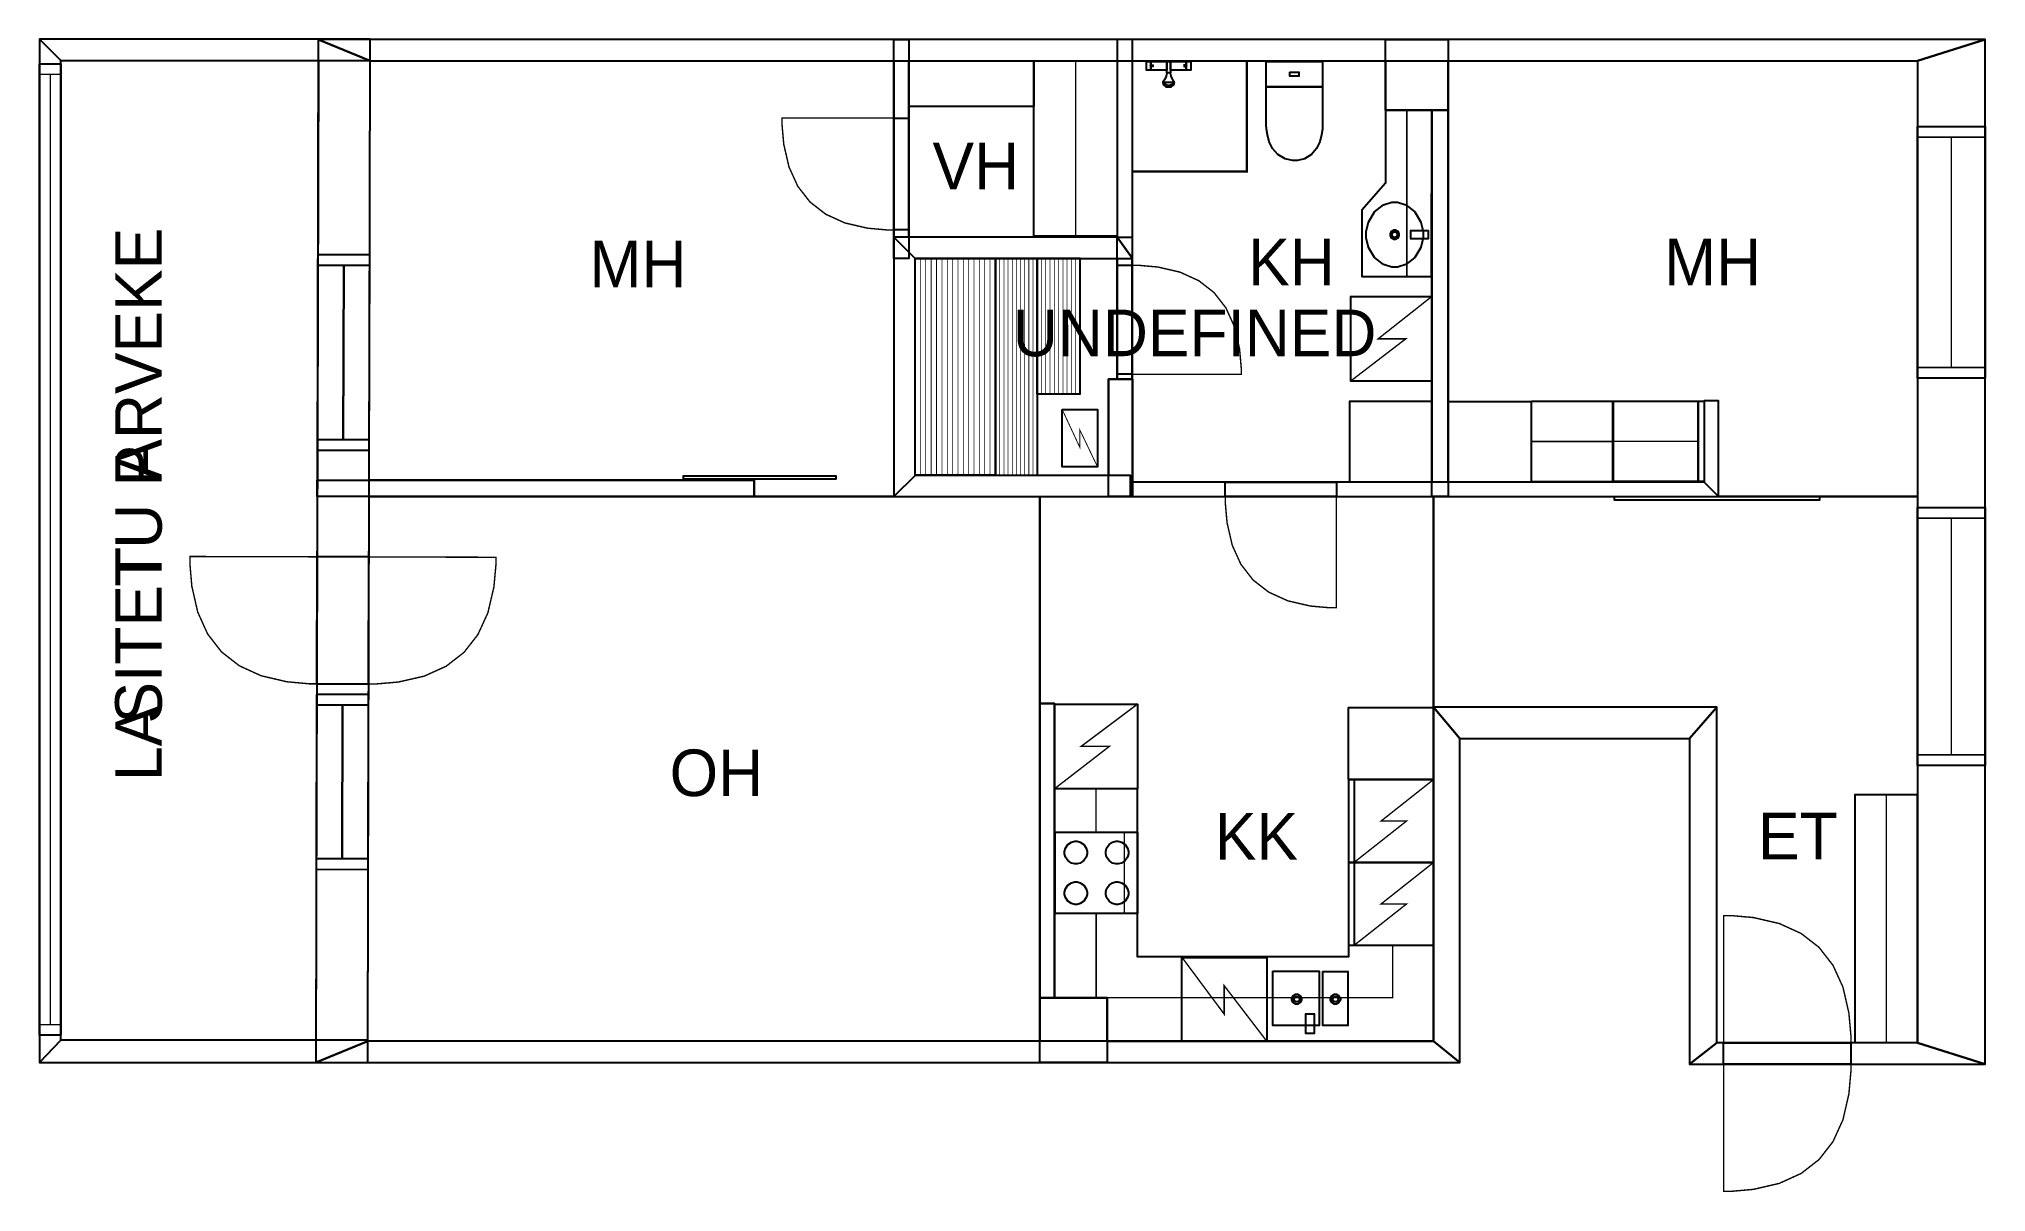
# Model space of a CAD drawing. Extents: x 0.8 to 15.1, y 0 to 8.5.
import ezdxf

# ---------------------------------------------------------------- set-up
doc = ezdxf.new("R2010")
doc.units = 0
doc.layers.get('0').update_dxf_attribs({"linetype": 'CONTINUOUS'})

msp = doc.modelspace()

# ---------------------------------------------------------------- linework, layer by layer
at = {"color": 0}
for points, const_width in [([(3.22917, 8.50499), (0.79145, 8.50499), (0.9477, 8.34874), (3.22917, 8.34874), (3.22917, 8.50499)], 0.00208), ([(0.79145, 8.50499), (0.79145, 0.95595), (0.9477, 1.12033), (0.9477, 8.34874), (0.79145, 8.50499)], 0.00208), ([(2.84646, 8.50261), (2.82781, 0.9573), (3.21175, 1.11355), (3.2296, 8.34636), (2.84646, 8.50261)], 0.00208), ([(15.1426, 8.50261), (2.84646, 8.50261), (3.2296, 8.34636), (14.6431, 8.34636), (15.1426, 8.50261)], 0.00208), ([(7.09304, 8.50261), (7.20281, 8.50261), (7.20281, 6.88894), (7.09304, 6.88894), (7.09304, 8.50261)], 0.00208), ([(8.85249, 6.88894), (8.85249, 8.50261), (8.7399, 8.50261), (8.7399, 7.04519), (8.85249, 6.88894)], 0.00208), ([(10.7183, 8.50261), (11.1816, 8.50261), (11.1816, 7.98269), (10.7183, 7.98269), (10.7183, 8.50261)], 0.00208), ([(15.1426, 0.94488), (15.1426, 8.50261), (14.6431, 8.34636), (14.6431, 1.10113), (15.1426, 0.94488)], 0.00208), ([(2.82781, 1.12033), (0.9477, 1.12033), (0.9477, 8.34874), (2.84864, 8.34874), (2.82781, 1.12033)], 0.00208), ([(7.20285, 8.34597), (8.12587, 8.34597), (8.12587, 8.00944), (7.20285, 8.00944), (7.20285, 8.34597)], 0.01042), ([(8.12631, 8.34631), (8.12631, 7.05143), (8.73953, 7.05143), (8.73953, 8.34631), (8.12631, 8.34631)], 0.01042), ([(8.95529, 8.3411), (8.98861, 8.3411), (8.98861, 8.27756), (8.95529, 8.27756), (8.95529, 8.3411)], 0.01042), ([(8.98861, 8.3411), (9.10525, 8.3411), (9.10525, 8.27756), (8.98861, 8.27756), (8.98861, 8.3411)], 0.01042), ([(9.10525, 8.3411), (9.1334, 8.3411), (9.1334, 8.25776), (9.12636, 8.25776), (9.11051, 8.25776), (9.10525, 8.25776), (9.10525, 8.2786), (9.10525, 8.32547), (9.10525, 8.3411)], 0.01042), ([(9.1334, 8.3411), (9.25006, 8.3411), (9.25006, 8.27756), (9.1334, 8.27756), (9.1334, 8.3411)], 0.01042), ([(9.24903, 8.3411), (9.28444, 8.3411), (9.28444, 8.27756), (9.24903, 8.27756), (9.24903, 8.3411)], 0.01042), ([(9.83886, 8.3411), (10.2554, 8.3411), (10.2554, 8.15381), (9.83886, 8.15381), (9.83886, 8.3411)], 0.01042), ([(0.79145, 8.32497), (0.9477, 8.32497), (0.9477, 1.15804), (0.79145, 1.15804), (0.79145, 8.32497)], 0.01042), ([(0.79145, 8.32497), (0.9477, 8.32497), (0.9477, 1.15804), (0.79145, 1.15804), (0.79145, 8.32497)], 0.01042), ([(8.98861, 8.30881), (8.99181, 8.31006), (9.00146, 8.31392), (9.00424, 8.31506), (9.00424, 8.31506), (9.00424, 8.31364), (9.00424, 8.30935), (9.00424, 8.30507), (9.00424, 8.3036), (9.00424, 8.3036), (9.00185, 8.30425), (8.99186, 8.30767), (8.98861, 8.30881)], 0.01042), ([(9.24903, 8.30881), (9.24576, 8.31006), (9.23611, 8.31392), (9.2334, 8.31506), (9.2334, 8.31506), (9.2334, 8.31364), (9.2334, 8.30935), (9.2334, 8.30507), (9.2334, 8.3036), (9.2334, 8.3036), (9.23574, 8.30425), (9.24571, 8.30767), (9.24903, 8.30881)], 0.01042), ([(10.0141, 8.26324), (10.0803, 8.26324), (10.0803, 8.23167), (10.0141, 8.23167), (10.0141, 8.26324)], 0.01042), ([(10.2554, 7.88553), (10.2554, 7.88553), (10.2555, 7.87381), (10.2538, 7.84283), (10.2477, 7.79899), (10.2343, 7.74875), (10.2108, 7.69851), (10.1743, 7.65468), (10.1221, 7.62369), (10.0691, 7.61193), (10.0514, 7.61193), (10.0331, 7.61193), (9.97825, 7.62369), (9.92421, 7.65468), (9.88639, 7.69851), (9.86193, 7.74875), (9.84793, 7.79899), (9.84153, 7.84283), (9.83979, 7.87381), (9.8399, 7.88553), (9.8399, 7.88553), (9.83886, 8.15381), (10.2554, 8.15381), (10.2554, 7.88553)], 0.01042), ([(7.09304, 7.09825), (7.04465, 7.09825), (6.89958, 7.11117), (6.73193, 7.14985), (6.59006, 7.21436), (6.47401, 7.30458), (6.38374, 7.42062), (6.31922, 7.5625), (6.28054, 7.73014), (6.26768, 7.87522), (6.26768, 7.92356), (7.09304, 7.92356), (7.09304, 7.09825)], 0.01042), ([(7.09304, 7.92356), (7.20281, 7.92356), (7.20281, 7.09825), (7.09304, 7.09825), (7.09304, 7.92356)], 0.01042), ([(7.09304, 7.92356), (7.20281, 7.92356), (7.20281, 7.09825), (7.09304, 7.09825), (7.09304, 7.92356)], 0.01042), ([(10.7184, 7.98269), (10.7184, 7.44374), (10.5438, 7.24311), (10.5438, 6.75537), (11.0594, 6.75537), (11.0622, 7.98269), (10.7184, 7.98269)], 0.01042), ([(10.8766, 7.98269), (10.8766, 6.75592), (11.0622, 6.75592), (11.0622, 7.98269), (10.8766, 7.98269)], 0.01042), ([(11.0622, 7.98269), (11.1816, 7.98269), (11.1816, 5.13075), (11.0622, 5.13075), (11.0622, 7.98269)], 0.00208), ([(14.6431, 7.86063), (15.1426, 7.86063), (15.1426, 6.00553), (14.6431, 6.00553), (14.6431, 7.86063)], 0.01042), ([(14.6431, 7.86063), (15.1426, 7.86063), (15.1426, 6.00553), (14.6431, 6.00553), (14.6431, 7.86063)], 0.01042), ([(10.7871, 6.82368), (10.7667, 6.82368), (10.7055, 6.84256), (10.6388, 6.89388), (10.5939, 6.97006), (10.5775, 7.03999), (10.5775, 7.06326), (10.5775, 7.08658), (10.5939, 7.15653), (10.6388, 7.23269), (10.7055, 7.28401), (10.7667, 7.30285), (10.7871, 7.30285), (10.8074, 7.30285), (10.8686, 7.28401), (10.9352, 7.23269), (10.9801, 7.15653), (10.9966, 7.08658), (10.9966, 7.06326), (10.9966, 7.03999), (10.9801, 6.97006), (10.9352, 6.89388), (10.8686, 6.84256), (10.8074, 6.82368), (10.7871, 6.82368)], 0.01042), ([(7.24864, 6.88894), (8.85249, 6.88894), (8.7399, 7.04519), (7.09239, 7.04519), (7.24864, 6.88894)], 0.00208), ([(7.24864, 5.287), (7.24864, 6.88894), (7.09239, 7.04519), (7.09239, 5.13075), (7.24864, 5.287)], 0.00208), ([(8.73936, 7.04519), (8.85167, 7.04519), (8.85167, 5.99875), (8.73936, 5.99875), (8.73936, 7.04519)], 0.00208), ([(10.7871, 7.02681), (10.7814, 7.02681), (10.7645, 7.03749), (10.7552, 7.05686), (10.7552, 7.06326), (10.7552, 7.06972), (10.7645, 7.08908), (10.7814, 7.09972), (10.7871, 7.09972), (10.7926, 7.09972), (10.8096, 7.08908), (10.8189, 7.06972), (10.8189, 7.06326), (10.8189, 7.05686), (10.8096, 7.03749), (10.7926, 7.02681), (10.7871, 7.02681)], 0.01042), ([(10.7871, 7.04243), (10.7838, 7.04243), (10.7741, 7.04856), (10.7688, 7.05963), (10.7688, 7.06326), (10.7688, 7.06694), (10.7741, 7.07801), (10.7838, 7.0841), (10.7871, 7.0841), (10.7903, 7.0841), (10.7999, 7.07801), (10.8052, 7.06694), (10.8052, 7.06326), (10.8052, 7.05963), (10.7999, 7.04856), (10.7903, 7.04243), (10.7871, 7.04243)], 0.01042), ([(10.9055, 7.09451), (10.9055, 7.03201), (11.033, 7.03201), (11.033, 7.09451), (10.9055, 7.09451)], 0.01042), ([(2.8425, 6.91564), (2.83897, 5.47396), (3.2225, 5.47293), (3.22601, 6.91471), (2.8425, 6.91564)], 0.01042), ([(2.8425, 6.91564), (2.83897, 5.47396), (3.2225, 5.47293), (3.22601, 6.91471), (2.8425, 6.91564)], 0.01042), ([(7.24914, 6.889), (7.24914, 5.28847), (7.84218, 5.28847), (7.84218, 6.889), (7.24914, 6.889)], 0.01042), ([(7.84272, 6.889), (7.84272, 5.28618), (8.1499, 5.28618), (8.1499, 6.889), (7.84272, 6.889)], 0.01042), ([(8.15001, 6.889), (8.15001, 5.88618), (8.46544, 5.88618), (8.46544, 6.889), (8.15001, 6.889)], 0.01042), ([(8.73936, 6.8374), (8.85167, 6.8374), (8.85167, 6.03396), (8.73936, 6.03396), (8.73936, 6.8374)], 0.01042), ([(8.73936, 6.8374), (8.85167, 6.8374), (8.85167, 6.03396), (8.73936, 6.03396), (8.73936, 6.8374)], 0.01042), ([(8.85167, 6.8374), (8.89871, 6.8374), (9.03993, 6.82487), (9.20318, 6.78722), (9.34125, 6.72444), (9.45421, 6.63656), (9.5421, 6.5236), (9.60488, 6.38553), (9.64253, 6.22228), (9.65511, 6.08106), (9.65511, 6.03396), (8.85167, 6.03396), (8.85167, 6.8374)], 0.01042), ([(10.4638, 6.60861), (10.4638, 5.98361), (11.0622, 5.98361), (11.0622, 6.60861), (10.4638, 6.60861)], 0.01042), ([(8.67626, 5.99875), (8.85335, 5.99875), (8.85335, 5.13075), (8.67626, 5.13075), (8.67626, 5.99875)], 0.00208), ([(8.33469, 5.773), (8.33469, 5.35053), (8.59511, 5.35053), (8.59511, 5.773), (8.33469, 5.773)], 0.00704), ([(10.4557, 5.83496), (10.4557, 5.23654), (11.0622, 5.23654), (11.0622, 5.83496), (10.4557, 5.83496)], 0.01042), ([(11.1817, 5.83197), (11.7931, 5.83197), (11.7931, 5.23801), (11.1817, 5.23801), (11.1817, 5.83197)], 0.01042), ([(11.7955, 5.83464), (12.3942, 5.83464), (12.3942, 5.24115), (11.7955, 5.24115), (11.7955, 5.83464)], 0.01042), ([(12.4004, 5.83599), (13.0254, 5.83599), (13.0254, 5.24251), (12.4004, 5.24251), (12.4004, 5.83599)], 0.01042), ([(13.0257, 5.83599), (13.0706, 5.83599), (13.0706, 5.24333), (13.0257, 5.24333), (13.0257, 5.83599)], 0.00449), ([(13.1764, 5.13075), (13.1764, 5.8374), (13.0706, 5.8374), (13.0706, 5.23654), (13.1764, 5.13075)], 0.00208), ([(2.83822, 5.25331), (6.06114, 5.25331), (6.06114, 5.13075), (2.83822, 5.13075), (2.83822, 5.25331)], 0.00208), ([(5.53988, 5.28526), (5.53988, 5.25922), (6.66407, 5.25922), (6.66407, 5.28526), (5.53988, 5.28526)], 0.01042), ([(5.53988, 5.28526), (5.53988, 5.25922), (6.66407, 5.25922), (6.66407, 5.28526), (5.53988, 5.28526)], 0.01042), ([(7.09239, 5.13075), (8.8374, 5.13075), (8.8374, 5.287), (7.24864, 5.287), (7.09239, 5.13075)], 0.00208), ([(8.8374, 5.13075), (13.1764, 5.13075), (13.0706, 5.23654), (8.8374, 5.23654), (8.8374, 5.13075)], 0.00208), ([(9.53771, 5.23654), (10.3574, 5.23654), (10.3574, 5.13075), (9.53771, 5.13075), (9.53771, 5.23654)], 0.01042), ([(9.53771, 5.23654), (10.3574, 5.23654), (10.3574, 5.13075), (9.53771, 5.13075), (9.53771, 5.23654)], 0.01042), ([(9.53771, 5.13075), (9.53771, 5.08274), (9.55051, 4.93864), (9.58892, 4.77208), (9.65294, 4.63118), (9.74262, 4.5159), (9.85792, 4.42622), (9.99881, 4.36219), (10.1653, 4.32379), (10.3094, 4.31093), (10.3575, 4.31093), (10.3575, 5.13075), (9.53771, 5.13075)], 0.01042), ([(12.408, 5.13178), (12.408, 5.10574), (13.9215, 5.10574), (13.9215, 5.13178), (12.408, 5.13178)], 0.01042), ([(12.408, 5.13178), (12.408, 5.10574), (13.9215, 5.10574), (13.9215, 5.13178), (12.408, 5.13178)], 0.01042), ([(14.6431, 5.05018), (15.1426, 5.05018), (15.1426, 3.14811), (14.6431, 3.14811), (14.6431, 5.05018)], 0.01042), ([(14.6431, 5.05018), (15.1426, 5.05018), (15.1426, 3.14811), (14.6431, 3.14811), (14.6431, 5.05018)], 0.01042), ([(2.83469, 3.75), (2.77979, 3.75017), (2.61507, 3.76519), (2.42486, 3.80957), (2.264, 3.88319), (2.13249, 3.986), (2.03033, 4.118), (1.95751, 4.27924), (1.91407, 4.46967), (1.89985, 4.63444), (1.90001, 4.68929), (2.83697, 4.68696), (2.83469, 3.75)], 0.01042), ([(2.83697, 4.68696), (2.83469, 3.75), (3.21821, 3.74908), (3.22054, 4.68604), (2.83697, 4.68696)], 0.01042), ([(2.83697, 4.68696), (2.83469, 3.75), (3.21821, 3.74908), (3.22054, 4.68604), (2.83697, 4.68696)], 0.01042), ([(3.21821, 3.74908), (3.27306, 3.74897), (3.43782, 3.76318), (3.62825, 3.80664), (3.7895, 3.87944), (3.9215, 3.98161), (4.02431, 4.11312), (4.09793, 4.27399), (4.14231, 4.46419), (4.15733, 4.6289), (4.1575, 4.68375), (3.22054, 4.68604), (3.21821, 3.74908)], 0.01042), ([(2.83447, 3.67219), (2.83137, 2.38226), (3.2149, 2.38135), (3.21804, 3.67122), (2.83447, 3.67219)], 0.01042), ([(2.83447, 3.67219), (2.83137, 2.38226), (3.2149, 2.38135), (3.21804, 3.67122), (2.83447, 3.67219)], 0.01042), ([(8.16862, 3.60482), (8.27647, 3.60482), (8.27647, 1.43397), (8.16862, 1.43397), (8.16862, 3.60482)], 0.00208), ([(8.27761, 3.60064), (8.27761, 2.97564), (8.88917, 2.97564), (8.88917, 3.60064), (8.27761, 3.60064)], 0.01042), ([(10.4472, 3.57607), (10.4472, 3.04312), (11.0722, 3.04312), (11.0722, 3.57607), (10.4472, 3.57607)], 0.01042), ([(11.2669, 3.34646), (12.9606, 3.34646), (13.1643, 3.57747), (11.073, 3.57747), (11.2669, 3.34646)], 0.00208), ([(11.2669, 0.9573), (11.2669, 3.34646), (11.073, 3.57747), (11.073, 1.11355), (11.2669, 0.9573)], 0.00208), ([(12.9606, 3.34646), (12.9606, 0.94488), (13.1643, 1.10113), (13.1643, 3.57747), (12.9606, 3.34646)], 0.00208), ([(10.4477, 3.04318), (10.4477, 2.43138), (11.0727, 2.43138), (11.0727, 3.04318), (10.4477, 3.04318)], 0.0102), ([(10.4477, 3.04318), (10.4477, 2.43138), (10.4894, 2.43138), (10.4894, 3.04318), (10.4477, 3.04318)], 0.0102), ([(8.27761, 2.97564), (8.58425, 2.97564), (8.58425, 2.65533), (8.79258, 2.65533), (8.79258, 2.05419), (8.58524, 2.05419), (8.58524, 1.43474), (8.27647, 1.43392), (8.27761, 2.97564)], 0.01042), ([(10.4474, 1.8195), (10.4474, 1.7366), (8.88932, 1.7366), (8.88932, 2.97564), (8.27821, 2.97564), (8.27653, 1.43392), (8.66683, 1.43392), (8.66683, 1.11464), (11.073, 1.1135), (11.0726, 1.8195), (10.4474, 1.8195)], 0.01042), ([(14.1839, 2.93326), (14.1839, 1.10118), (14.6424, 1.10118), (14.6424, 2.93326), (14.1839, 2.93326)], 0.01042), ([(8.28315, 2.65451), (8.28315, 2.05464), (8.89063, 2.05464), (8.89063, 2.65451), (8.28315, 2.65451)], 0.01042), ([(8.43565, 2.58806), (8.44374, 2.58806), (8.46804, 2.58154), (8.49457, 2.56364), (8.51243, 2.53717), (8.51899, 2.51286), (8.51899, 2.50472), (8.51899, 2.49664), (8.51243, 2.47233), (8.49457, 2.44581), (8.46804, 2.42796), (8.44374, 2.42139), (8.43565, 2.42139), (8.42751, 2.42139), (8.40321, 2.42796), (8.37674, 2.44581), (8.35883, 2.47233), (8.35232, 2.49664), (8.35232, 2.50472), (8.35232, 2.51286), (8.35883, 2.53717), (8.37674, 2.56364), (8.40321, 2.58154), (8.42751, 2.58806), (8.43565, 2.58806)], 0.01042), ([(8.73899, 2.58806), (8.74707, 2.58806), (8.77143, 2.58154), (8.7979, 2.56364), (8.81575, 2.53717), (8.82232, 2.51286), (8.82232, 2.50472), (8.82232, 2.49664), (8.81575, 2.47233), (8.7979, 2.44581), (8.77143, 2.42796), (8.74707, 2.42139), (8.73899, 2.42139), (8.73085, 2.42139), (8.70654, 2.42796), (8.68007, 2.44581), (8.66217, 2.47233), (8.65565, 2.49664), (8.65565, 2.50472), (8.65565, 2.51286), (8.66217, 2.53717), (8.68007, 2.56364), (8.70654, 2.58154), (8.73085, 2.58806), (8.73899, 2.58806)], 0.01042), ([(10.4477, 2.43132), (10.4477, 1.8195), (11.0727, 1.8195), (11.0727, 2.43132), (10.4477, 2.43132)], 0.0102), ([(10.4477, 2.43132), (10.4477, 1.8195), (10.4894, 1.8195), (10.4894, 2.43132), (10.4477, 2.43132)], 0.0102), ([(8.43565, 2.28836), (8.44374, 2.28836), (8.46804, 2.28185), (8.49457, 2.26394), (8.51243, 2.23747), (8.51899, 2.21317), (8.51899, 2.20503), (8.51899, 2.19694), (8.51243, 2.17264), (8.49457, 2.14611), (8.46804, 2.12825), (8.44374, 2.12169), (8.43565, 2.12169), (8.42751, 2.12169), (8.40321, 2.12825), (8.37674, 2.14611), (8.35883, 2.17264), (8.35232, 2.19694), (8.35232, 2.20503), (8.35232, 2.21317), (8.35883, 2.23747), (8.37674, 2.26394), (8.40321, 2.28185), (8.42751, 2.28836), (8.43565, 2.28836)], 0.01042), ([(8.73899, 2.28836), (8.74707, 2.28836), (8.77143, 2.28185), (8.7979, 2.26394), (8.81575, 2.23747), (8.82232, 2.21317), (8.82232, 2.20503), (8.82232, 2.19694), (8.81575, 2.17264), (8.7979, 2.14611), (8.77143, 2.12825), (8.74707, 2.12169), (8.73899, 2.12169), (8.73085, 2.12169), (8.70654, 2.12825), (8.68007, 2.14611), (8.66217, 2.17264), (8.65565, 2.19694), (8.65565, 2.20503), (8.65565, 2.21317), (8.66217, 2.23747), (8.68007, 2.26394), (8.70654, 2.28185), (8.73085, 2.28836), (8.73899, 2.28836)], 0.01042), ([(14.1524, 1.10113), (14.1524, 1.1562), (14.1376, 1.32129), (14.0938, 1.51204), (14.0203, 1.6735), (13.9176, 1.80556), (13.7855, 1.90826), (13.6241, 1.98167), (13.4333, 2.02567), (13.2682, 2.04031), (13.2132, 2.04031), (13.2132, 1.10113), (14.1524, 1.10113)], 0.01042), ([(8.66689, 1.43392), (10.7726, 1.43392), (10.7726, 1.8189), (11.0727, 1.81956), (11.073, 1.1135), (8.66607, 1.1135), (8.66689, 1.43392)], 0.01042), ([(9.21778, 1.73107), (9.84278, 1.73107), (9.84278, 1.1142), (9.21778, 1.1142), (9.21778, 1.73107)], 0.01042), ([(9.88894, 1.62972), (10.2302, 1.62972), (10.2302, 1.22998), (9.88894, 1.22998), (9.88894, 1.62972)], 0.01042), ([(10.2578, 1.62875), (10.4423, 1.62875), (10.4423, 1.22895), (10.2578, 1.22895), (10.2578, 1.62875)], 0.01042), ([(10.0277, 1.42356), (10.0277, 1.43001), (10.0383, 1.44938), (10.0577, 1.46001), (10.0641, 1.46001), (10.0705, 1.46001), (10.0899, 1.44938), (10.1006, 1.43001), (10.1006, 1.42356), (10.1006, 1.41715), (10.0899, 1.39779), (10.0705, 1.3871), (10.0641, 1.3871), (10.0577, 1.3871), (10.0383, 1.39779), (10.0277, 1.41715), (10.0277, 1.42356)], 0.00833), ([(10.0433, 1.42356), (10.0433, 1.42725), (10.0494, 1.43832), (10.0604, 1.44439), (10.0641, 1.44439), (10.0678, 1.44439), (10.0788, 1.43832), (10.085, 1.42725), (10.085, 1.42356), (10.085, 1.41992), (10.0788, 1.40886), (10.0678, 1.40272), (10.0641, 1.40272), (10.0604, 1.40272), (10.0494, 1.40886), (10.0433, 1.41992), (10.0433, 1.42356)], 0.00833), ([(10.3136, 1.42356), (10.3136, 1.43001), (10.3242, 1.44938), (10.3436, 1.46001), (10.35, 1.46001), (10.3564, 1.46001), (10.3758, 1.44938), (10.3865, 1.43001), (10.3865, 1.42356), (10.3865, 1.41715), (10.3758, 1.39779), (10.3564, 1.3871), (10.35, 1.3871), (10.3436, 1.3871), (10.3242, 1.39779), (10.3136, 1.41715), (10.3136, 1.42356)], 0.00833), ([(10.3292, 1.42356), (10.3292, 1.42725), (10.3353, 1.43832), (10.3464, 1.44439), (10.35, 1.44439), (10.3537, 1.44439), (10.3648, 1.43832), (10.3709, 1.42725), (10.3709, 1.42356), (10.3709, 1.41992), (10.3648, 1.40886), (10.3537, 1.40272), (10.35, 1.40272), (10.3464, 1.40272), (10.3353, 1.40886), (10.3292, 1.41992), (10.3292, 1.42356)], 0.00833), ([(8.16824, 1.43397), (8.66689, 1.43397), (8.66689, 0.9573), (8.16824, 0.9573), (8.16824, 1.43397)], 0.00208), ([(10.1308, 1.31657), (10.1933, 1.31657), (10.1933, 1.17074), (10.1308, 1.17074), (10.1308, 1.31657)], 0.01042), ([(0.79145, 0.95595), (3.21332, 0.95595), (3.21332, 1.12033), (0.9477, 1.12033), (0.79145, 0.95595)], 0.00208), ([(2.82781, 0.9573), (11.2669, 0.9573), (11.073, 1.11355), (3.21175, 1.11355), (2.82781, 0.9573)], 0.00208), ([(12.9606, 0.94488), (15.1426, 0.94488), (14.6431, 1.10113), (13.1643, 1.10113), (12.9606, 0.94488)], 0.00208), ([(13.2132, 1.10113), (14.1524, 1.10113), (14.1524, 0.94488), (13.2132, 0.94488), (13.2132, 1.10113)], 0.01042), ([(13.2132, 1.10113), (14.1524, 1.10113), (14.1524, 0.94488), (13.2132, 0.94488), (13.2132, 1.10113)], 0.01042), ([(14.1524, 0.94488), (14.1524, 0.88987), (14.1376, 0.72477), (14.0938, 0.53402), (14.0203, 0.37261), (13.9176, 0.24056), (13.7855, 0.13786), (13.6241, 0.06445), (13.4333, 0.02045), (13.2682, 0.00575), (13.2132, 0.00575), (13.2132, 0.94488), (14.1524, 0.94488)], 0.01042)]:
    msp.add_lwpolyline(points, close=True, dxfattribs=dict(at, const_width=const_width))
for points in [[(3.22917, 8.50499), (0.79145, 8.50499), (0.9477, 8.34874), (3.22917, 8.34874), (3.22917, 8.50499)], [(0.79145, 8.50499), (0.79145, 0.95595), (0.9477, 1.12033), (0.9477, 8.34874), (0.79145, 8.50499)], [(2.84646, 8.50261), (2.82781, 0.9573), (3.21175, 1.11355), (3.2296, 8.34636), (2.84646, 8.50261)], [(15.1426, 8.50261), (2.84646, 8.50261), (3.2296, 8.34636), (14.6431, 8.34636), (15.1426, 8.50261)], [(7.09304, 8.50261), (7.20281, 8.50261), (7.20281, 6.88894), (7.09304, 6.88894), (7.09304, 8.50261)], [(8.85249, 6.88894), (8.85249, 8.50261), (8.7399, 8.50261), (8.7399, 7.04519), (8.85249, 6.88894)], [(10.7183, 8.50261), (11.1816, 8.50261), (11.1816, 7.98269), (10.7183, 7.98269), (10.7183, 8.50261)], [(15.1426, 0.94488), (15.1426, 8.50261), (14.6431, 8.34636), (14.6431, 1.10113), (15.1426, 0.94488)], [(11.0622, 7.98269), (11.1816, 7.98269), (11.1816, 5.13075), (11.0622, 5.13075), (11.0622, 7.98269)], [(7.24864, 5.287), (7.24864, 6.88894), (7.09239, 7.04519), (7.09239, 5.13075), (7.24864, 5.287)], [(7.24864, 6.88894), (8.85249, 6.88894), (8.7399, 7.04519), (7.09239, 7.04519), (7.24864, 6.88894)], [(8.73936, 7.04519), (8.85167, 7.04519), (8.85167, 5.99875), (8.73936, 5.99875), (8.73936, 7.04519)], [(8.67626, 5.99875), (8.85335, 5.99875), (8.85335, 5.13075), (8.67626, 5.13075), (8.67626, 5.99875)], [(13.1764, 5.13075), (13.1764, 5.8374), (13.0706, 5.8374), (13.0706, 5.23654), (13.1764, 5.13075)], [(2.83822, 5.25331), (6.06114, 5.25331), (6.06114, 5.13075), (2.83822, 5.13075), (2.83822, 5.25331)], [(7.09239, 5.13075), (8.8374, 5.13075), (8.8374, 5.287), (7.24864, 5.287), (7.09239, 5.13075)], [(8.8374, 5.13075), (13.1764, 5.13075), (13.0706, 5.23654), (8.8374, 5.23654), (8.8374, 5.13075)], [(8.16862, 3.60482), (8.27647, 3.60482), (8.27647, 1.43397), (8.16862, 1.43397), (8.16862, 3.60482)], [(11.2669, 0.9573), (11.2669, 3.34646), (11.073, 3.57747), (11.073, 1.11355), (11.2669, 0.9573)], [(11.2669, 3.34646), (12.9606, 3.34646), (13.1643, 3.57747), (11.073, 3.57747), (11.2669, 3.34646)], [(12.9606, 3.34646), (12.9606, 0.94488), (13.1643, 1.10113), (13.1643, 3.57747), (12.9606, 3.34646)], [(8.16824, 1.43397), (8.66689, 1.43397), (8.66689, 0.9573), (8.16824, 0.9573), (8.16824, 1.43397)], [(0.79145, 0.95595), (3.21332, 0.95595), (3.21332, 1.12033), (0.9477, 1.12033), (0.79145, 0.95595)], [(2.82781, 0.9573), (11.2669, 0.9573), (11.073, 1.11355), (3.21175, 1.11355), (2.82781, 0.9573)], [(12.9606, 0.94488), (15.1426, 0.94488), (14.6431, 1.10113), (13.1643, 1.10113), (12.9606, 0.94488)]]:
    msp.add_lwpolyline(points, close=True, dxfattribs=at)
at = {"color": 7}
for points in [[(2.82781, 1.12033), (0.9477, 1.12033), (0.9477, 8.34874), (2.84864, 8.34874), (2.82781, 1.12033)], [(7.09304, 7.04519), (7.09239, 7.04519), (7.09239, 5.13075), (6.06114, 5.13075), (6.06114, 5.25331), (3.22217, 5.25331), (3.2296, 8.34636), (7.09304, 8.34636), (7.09304, 7.04519)], [(7.20281, 8.34636), (8.7399, 8.34636), (8.7399, 7.04519), (7.20281, 7.04519), (7.20281, 8.34636)], [(7.20285, 8.34597), (8.12587, 8.34597), (8.12587, 8.00944), (7.20285, 8.00944), (7.20285, 8.34597)], [(8.12631, 8.34631), (8.73953, 8.34631), (8.73953, 7.05143), (8.12631, 7.05143), (8.12631, 8.34631)], [(10.7183, 7.98269), (11.0622, 7.98269), (11.0622, 5.23654), (8.85335, 5.23654), (8.85335, 5.99875), (8.85167, 5.99875), (8.85167, 6.88894), (8.85249, 6.88894), (8.85249, 8.34636), (10.7183, 8.34636), (10.7183, 7.98269)], [(8.95529, 8.3411), (8.98861, 8.3411), (8.98861, 8.27756), (8.95529, 8.27756), (8.95529, 8.3411)], [(8.98861, 8.3411), (9.10525, 8.3411), (9.10525, 8.27756), (8.98861, 8.27756), (8.98861, 8.3411)], [(9.10525, 8.3411), (9.1334, 8.3411), (9.1334, 8.25776), (9.12636, 8.25776), (9.11051, 8.25776), (9.10525, 8.25776), (9.10525, 8.2786), (9.10525, 8.32547), (9.10525, 8.3411)], [(9.1334, 8.3411), (9.25006, 8.3411), (9.25006, 8.27756), (9.1334, 8.27756), (9.1334, 8.3411)], [(9.24903, 8.3411), (9.28444, 8.3411), (9.28444, 8.27756), (9.24903, 8.27756), (9.24903, 8.3411)], [(9.83886, 8.3411), (10.2554, 8.3411), (10.2554, 8.15381), (9.83886, 8.15381), (9.83886, 8.3411)], [(13.1764, 5.8374), (13.0706, 5.8374), (13.0706, 5.23654), (11.1816, 5.23654), (11.1816, 8.34636), (14.6431, 8.34636), (14.6431, 5.13075), (13.1764, 5.13075), (13.1764, 5.8374)], [(0.79145, 8.32497), (0.9477, 8.32497), (0.9477, 1.15804), (0.79145, 1.15804), (0.79145, 8.32497)], [(0.79145, 8.32497), (0.9477, 8.32497), (0.9477, 1.15804), (0.79145, 1.15804), (0.79145, 8.32497)], [(8.98861, 8.30881), (8.99181, 8.31006), (9.00146, 8.31392), (9.00424, 8.31506), (9.00424, 8.31506), (9.00424, 8.31364), (9.00424, 8.30935), (9.00424, 8.30507), (9.00424, 8.3036), (9.00424, 8.3036), (9.00185, 8.30425), (8.99186, 8.30767), (8.98861, 8.30881)], [(9.10525, 8.25776), (9.10525, 8.25146), (9.10161, 8.23253), (9.09169, 8.21013), (9.0886, 8.20568), (9.08751, 8.20415), (9.07736, 8.18956), (9.07715, 8.18799), (9.07661, 8.18517), (9.08078, 8.16862), (9.09744, 8.15571), (9.10319, 8.15462), (9.10449, 8.1544), (9.116, 8.1536), (9.11985, 8.1536), (9.11882, 8.1536), (9.12294, 8.1536), (9.13417, 8.1544), (9.13547, 8.15462), (9.14117, 8.15571), (9.15788, 8.16862), (9.162, 8.18517), (9.16151, 8.18799), (9.16124, 8.18956), (9.1511, 8.20415), (9.15007, 8.20568), (9.14692, 8.21013), (9.13704, 8.23253), (9.1334, 8.25146), (9.1334, 8.25776)], [(9.24903, 8.30881), (9.24576, 8.31006), (9.23611, 8.31392), (9.2334, 8.31506), (9.2334, 8.31506), (9.2334, 8.31364), (9.2334, 8.30935), (9.2334, 8.30507), (9.2334, 8.3036), (9.2334, 8.3036), (9.23574, 8.30425), (9.24571, 8.30767), (9.24903, 8.30881)], [(10.0141, 8.26324), (10.0803, 8.26324), (10.0803, 8.23167), (10.0141, 8.23167), (10.0141, 8.26324)], [(9.07715, 8.18696), (9.07736, 8.18647), (9.08925, 8.17626), (9.11296, 8.16715), (9.12088, 8.16715), (9.12711, 8.16743), (9.14979, 8.17665), (9.16097, 8.18647), (9.16151, 8.18696)], [(10.2554, 7.88553), (10.2554, 7.88553), (10.2555, 7.87381), (10.2538, 7.84283), (10.2477, 7.79899), (10.2343, 7.74875), (10.2108, 7.69851), (10.1743, 7.65468), (10.1221, 7.62369), (10.0691, 7.61193), (10.0514, 7.61193), (10.0331, 7.61193), (9.97825, 7.62369), (9.92421, 7.65468), (9.88639, 7.69851), (9.86193, 7.74875), (9.84793, 7.79899), (9.84153, 7.84283), (9.83979, 7.87381), (9.8399, 7.88553), (9.8399, 7.88553), (9.83886, 8.15381), (10.2554, 8.15381), (10.2554, 7.88553)], [(7.09304, 7.92356), (7.20281, 7.92356), (7.20281, 7.09825), (7.09304, 7.09825), (7.09304, 7.92356)], [(7.09304, 7.92356), (7.20281, 7.92356), (7.20281, 7.09825), (7.09304, 7.09825), (7.09304, 7.92356)], [(10.7184, 7.98269), (10.7184, 7.44374), (10.5438, 7.24311), (10.5438, 6.75537), (11.0594, 6.75537), (11.0622, 7.98269), (10.7184, 7.98269)], [(14.6431, 7.86063), (15.1426, 7.86063), (15.1426, 6.00553), (14.6431, 6.00553), (14.6431, 7.86063)], [(14.6431, 7.86063), (15.1426, 7.86063), (15.1426, 6.00553), (14.6431, 6.00553), (14.6431, 7.86063)], [(10.7871, 6.82368), (10.7667, 6.82368), (10.7055, 6.84256), (10.6388, 6.89388), (10.5939, 6.97006), (10.5775, 7.03999), (10.5775, 7.06326), (10.5775, 7.08658), (10.5939, 7.15653), (10.6388, 7.23269), (10.7055, 7.28401), (10.7667, 7.30285), (10.7871, 7.30285), (10.8074, 7.30285), (10.8686, 7.28401), (10.9352, 7.23269), (10.9801, 7.15653), (10.9966, 7.08658), (10.9966, 7.06326), (10.9966, 7.03999), (10.9801, 6.97006), (10.9352, 6.89388), (10.8686, 6.84256), (10.8074, 6.82368), (10.7871, 6.82368)], [(10.7871, 7.02681), (10.7814, 7.02681), (10.7645, 7.03749), (10.7552, 7.05686), (10.7552, 7.06326), (10.7552, 7.06972), (10.7645, 7.08908), (10.7814, 7.09972), (10.7871, 7.09972), (10.7926, 7.09972), (10.8096, 7.08908), (10.8189, 7.06972), (10.8189, 7.06326), (10.8189, 7.05686), (10.8096, 7.03749), (10.7926, 7.02681), (10.7871, 7.02681)], [(10.7871, 7.04243), (10.7838, 7.04243), (10.7741, 7.04856), (10.7688, 7.05963), (10.7688, 7.06326), (10.7688, 7.06694), (10.7741, 7.07801), (10.7838, 7.0841), (10.7871, 7.0841), (10.7903, 7.0841), (10.7999, 7.07801), (10.8052, 7.06694), (10.8052, 7.06326), (10.8052, 7.05963), (10.7999, 7.04856), (10.7903, 7.04243), (10.7871, 7.04243)], [(10.9055, 7.09451), (11.033, 7.09451), (11.033, 7.03201), (10.9055, 7.03201), (10.9055, 7.09451)], [(2.8425, 6.91564), (2.83897, 5.47396), (3.2225, 5.47293), (3.22601, 6.91471), (2.8425, 6.91564)], [(2.8425, 6.91564), (2.83897, 5.47396), (3.2225, 5.47293), (3.22601, 6.91471), (2.8425, 6.91564)], [(2.84233, 6.83746), (3.22586, 6.83653)], [(3.03413, 6.83703), (3.03093, 5.55154)], [(8.73936, 5.99875), (8.67626, 5.99875), (8.67626, 5.287), (7.24864, 5.287), (7.24864, 6.88894), (8.73936, 6.88894), (8.73936, 5.99875)], [(7.24914, 6.889), (7.84218, 6.889), (7.84218, 5.28847), (7.24914, 5.28847), (7.24914, 6.889)], [(7.84272, 6.889), (8.1499, 6.889), (8.1499, 5.28618), (7.84272, 5.28618), (7.84272, 6.889)], [(8.15001, 6.889), (8.46544, 6.889), (8.46544, 5.88618), (8.15001, 5.88618), (8.15001, 6.889)], [(8.73936, 6.8374), (8.85167, 6.8374), (8.85167, 6.03396), (8.73936, 6.03396), (8.73936, 6.8374)], [(8.73936, 6.8374), (8.85167, 6.8374), (8.85167, 6.03396), (8.73936, 6.03396), (8.73936, 6.8374)], [(10.4638, 6.60861), (11.0622, 6.60861), (11.0622, 5.98361), (10.4638, 5.98361), (10.4638, 6.60861)], [(8.33469, 5.773), (8.59511, 5.773), (8.59511, 5.35053), (8.33469, 5.35053), (8.33469, 5.773)], [(10.4557, 5.83496), (11.0622, 5.83496), (11.0622, 5.23654), (10.4557, 5.23654), (10.4557, 5.83496)], [(11.1817, 5.83197), (11.7931, 5.83197), (11.7931, 5.23801), (11.1817, 5.23801), (11.1817, 5.83197)], [(11.7955, 5.83464), (12.3942, 5.83464), (12.3942, 5.24115), (11.7955, 5.24115), (11.7955, 5.83464)], [(12.4004, 5.83599), (13.0254, 5.83599), (13.0254, 5.24251), (12.4004, 5.24251), (12.4004, 5.83599)], [(13.0257, 5.83599), (13.0706, 5.83599), (13.0706, 5.24333), (13.0257, 5.24333), (13.0257, 5.83599)], [(2.83914, 5.55203), (3.22271, 5.55111)], [(5.53988, 5.28526), (6.66407, 5.28526), (6.66407, 5.25922), (5.53988, 5.25922), (5.53988, 5.28526)], [(5.53988, 5.28526), (6.66407, 5.28526), (6.66407, 5.25922), (5.53988, 5.25922), (5.53988, 5.28526)], [(9.53771, 5.23654), (10.3574, 5.23654), (10.3574, 5.13075), (9.53771, 5.13075), (9.53771, 5.23654)], [(9.53771, 5.23654), (10.3574, 5.23654), (10.3574, 5.13075), (9.53771, 5.13075), (9.53771, 5.23654)], [(8.16862, 1.43397), (8.16824, 1.43397), (8.16824, 1.11355), (3.21332, 1.11355), (3.21175, 1.12033), (3.22217, 5.13075), (8.16862, 5.13075), (8.16862, 1.43397)], [(11.0722, 1.11355), (8.66689, 1.11355), (8.66689, 1.43397), (8.27647, 1.43397), (8.27647, 3.60482), (8.16862, 3.60482), (8.16862, 5.13075), (11.0722, 5.13075), (11.0722, 1.11355)], [(14.6431, 1.10113), (13.1643, 1.10113), (13.1643, 3.57747), (11.073, 3.57747), (11.073, 1.11355), (11.0722, 1.11355), (11.0722, 5.13075), (14.6431, 5.13075), (14.6431, 1.10113)], [(12.408, 5.13178), (13.9215, 5.13178), (13.9215, 5.10574), (12.408, 5.10574), (12.408, 5.13178)], [(12.408, 5.13178), (13.9215, 5.13178), (13.9215, 5.10574), (12.408, 5.10574), (12.408, 5.13178)], [(14.6431, 5.05018), (15.1426, 5.05018), (15.1426, 3.14811), (14.6431, 3.14811), (14.6431, 5.05018)], [(14.6431, 5.05018), (15.1426, 5.05018), (15.1426, 3.14811), (14.6431, 3.14811), (14.6431, 5.05018)], [(2.83697, 4.68696), (2.83469, 3.75), (3.21821, 3.74908), (3.22054, 4.68604), (2.83697, 4.68696)], [(2.83697, 4.68696), (2.83469, 3.75), (3.21821, 3.74908), (3.22054, 4.68604), (2.83697, 4.68696)], [(2.83447, 3.67219), (2.83137, 2.38226), (3.2149, 2.38135), (3.21804, 3.67122), (2.83447, 3.67219)], [(2.83447, 3.67219), (2.83137, 2.38226), (3.2149, 2.38135), (3.21804, 3.67122), (2.83447, 3.67219)], [(2.83431, 3.59407), (3.21789, 3.59315)], [(3.0261, 3.59364), (3.02328, 2.45996)], [(8.27761, 3.60064), (8.88917, 3.60064), (8.88917, 2.97564), (8.27761, 2.97564), (8.27761, 3.60064)], [(10.4472, 3.57607), (11.0722, 3.57607), (11.0722, 3.04312), (10.4472, 3.04312), (10.4472, 3.57607)], [(10.4477, 3.04318), (11.0727, 3.04318), (11.0727, 2.43138), (10.4477, 2.43138), (10.4477, 3.04318)], [(10.4477, 3.04318), (10.4894, 3.04318), (10.4894, 2.43138), (10.4477, 2.43138), (10.4477, 3.04318)], [(10.4474, 1.8195), (10.4474, 1.7366), (8.88932, 1.7366), (8.88932, 2.97564), (8.27821, 2.97564), (8.27653, 1.43392), (8.66683, 1.43392), (8.66683, 1.11464), (11.073, 1.1135), (11.0726, 1.8195), (10.4474, 1.8195)], [(14.1839, 2.93326), (14.6424, 2.93326), (14.6424, 1.10118), (14.1839, 1.10118), (14.1839, 2.93326)], [(8.28315, 2.65451), (8.89063, 2.65451), (8.89063, 2.05464), (8.28315, 2.05464), (8.28315, 2.65451)], [(8.43565, 2.58806), (8.44374, 2.58806), (8.46804, 2.58154), (8.49457, 2.56364), (8.51243, 2.53717), (8.51899, 2.51286), (8.51899, 2.50472), (8.51899, 2.49664), (8.51243, 2.47233), (8.49457, 2.44581), (8.46804, 2.42796), (8.44374, 2.42139), (8.43565, 2.42139), (8.42751, 2.42139), (8.40321, 2.42796), (8.37674, 2.44581), (8.35883, 2.47233), (8.35232, 2.49664), (8.35232, 2.50472), (8.35232, 2.51286), (8.35883, 2.53717), (8.37674, 2.56364), (8.40321, 2.58154), (8.42751, 2.58806), (8.43565, 2.58806)], [(8.73899, 2.58806), (8.74707, 2.58806), (8.77143, 2.58154), (8.7979, 2.56364), (8.81575, 2.53717), (8.82232, 2.51286), (8.82232, 2.50472), (8.82232, 2.49664), (8.81575, 2.47233), (8.7979, 2.44581), (8.77143, 2.42796), (8.74707, 2.42139), (8.73899, 2.42139), (8.73085, 2.42139), (8.70654, 2.42796), (8.68007, 2.44581), (8.66217, 2.47233), (8.65565, 2.49664), (8.65565, 2.50472), (8.65565, 2.51286), (8.66217, 2.53717), (8.68007, 2.56364), (8.70654, 2.58154), (8.73085, 2.58806), (8.73899, 2.58806)], [(2.83154, 2.46044), (3.21506, 2.45947)], [(10.4477, 2.43132), (11.0727, 2.43132), (11.0727, 1.8195), (10.4477, 1.8195), (10.4477, 2.43132)], [(10.4477, 2.43132), (10.4894, 2.43132), (10.4894, 1.8195), (10.4477, 1.8195), (10.4477, 2.43132)], [(8.43565, 2.28836), (8.44374, 2.28836), (8.46804, 2.28185), (8.49457, 2.26394), (8.51243, 2.23747), (8.51899, 2.21317), (8.51899, 2.20503), (8.51899, 2.19694), (8.51243, 2.17264), (8.49457, 2.14611), (8.46804, 2.12825), (8.44374, 2.12169), (8.43565, 2.12169), (8.42751, 2.12169), (8.40321, 2.12825), (8.37674, 2.14611), (8.35883, 2.17264), (8.35232, 2.19694), (8.35232, 2.20503), (8.35232, 2.21317), (8.35883, 2.23747), (8.37674, 2.26394), (8.40321, 2.28185), (8.42751, 2.28836), (8.43565, 2.28836)], [(8.73899, 2.28836), (8.74707, 2.28836), (8.77143, 2.28185), (8.7979, 2.26394), (8.81575, 2.23747), (8.82232, 2.21317), (8.82232, 2.20503), (8.82232, 2.19694), (8.81575, 2.17264), (8.7979, 2.14611), (8.77143, 2.12825), (8.74707, 2.12169), (8.73899, 2.12169), (8.73085, 2.12169), (8.70654, 2.12825), (8.68007, 2.14611), (8.66217, 2.17264), (8.65565, 2.19694), (8.65565, 2.20503), (8.65565, 2.21317), (8.66217, 2.23747), (8.68007, 2.26394), (8.70654, 2.28185), (8.73085, 2.28836), (8.73899, 2.28836)], [(9.21778, 1.73107), (9.84278, 1.73107), (9.84278, 1.1142), (9.21778, 1.1142), (9.21778, 1.73107)], [(9.88894, 1.62972), (10.2302, 1.62972), (10.2302, 1.22998), (9.88894, 1.22998), (9.88894, 1.62972)], [(10.2578, 1.62875), (10.4423, 1.62875), (10.4423, 1.22895), (10.2578, 1.22895), (10.2578, 1.62875)], [(10.0277, 1.42356), (10.0277, 1.43001), (10.0383, 1.44938), (10.0577, 1.46001), (10.0641, 1.46001), (10.0705, 1.46001), (10.0899, 1.44938), (10.1006, 1.43001), (10.1006, 1.42356), (10.1006, 1.41715), (10.0899, 1.39779), (10.0705, 1.3871), (10.0641, 1.3871), (10.0577, 1.3871), (10.0383, 1.39779), (10.0277, 1.41715), (10.0277, 1.42356)], [(10.0433, 1.42356), (10.0433, 1.42725), (10.0494, 1.43832), (10.0604, 1.44439), (10.0641, 1.44439), (10.0678, 1.44439), (10.0788, 1.43832), (10.085, 1.42725), (10.085, 1.42356), (10.085, 1.41992), (10.0788, 1.40886), (10.0678, 1.40272), (10.0641, 1.40272), (10.0604, 1.40272), (10.0494, 1.40886), (10.0433, 1.41992), (10.0433, 1.42356)], [(10.3136, 1.42356), (10.3136, 1.43001), (10.3242, 1.44938), (10.3436, 1.46001), (10.35, 1.46001), (10.3564, 1.46001), (10.3758, 1.44938), (10.3865, 1.43001), (10.3865, 1.42356), (10.3865, 1.41715), (10.3758, 1.39779), (10.3564, 1.3871), (10.35, 1.3871), (10.3436, 1.3871), (10.3242, 1.39779), (10.3136, 1.41715), (10.3136, 1.42356)], [(10.3292, 1.42356), (10.3292, 1.42725), (10.3353, 1.43832), (10.3464, 1.44439), (10.35, 1.44439), (10.3537, 1.44439), (10.3648, 1.43832), (10.3709, 1.42725), (10.3709, 1.42356), (10.3709, 1.41992), (10.3648, 1.40886), (10.3537, 1.40272), (10.35, 1.40272), (10.3464, 1.40272), (10.3353, 1.40886), (10.3292, 1.41992), (10.3292, 1.42356)], [(10.1308, 1.31657), (10.1933, 1.31657), (10.1933, 1.17074), (10.1308, 1.17074), (10.1308, 1.31657)], [(13.2132, 1.10113), (14.1524, 1.10113), (14.1524, 0.94488), (13.2132, 0.94488), (13.2132, 1.10113)], [(13.2132, 1.10113), (14.1524, 1.10113), (14.1524, 0.94488), (13.2132, 0.94488), (13.2132, 1.10113)]]:
    msp.add_lwpolyline(points, close=True, dxfattribs=at)
at = {"color": 7, "const_width": 0.00208}
for points in [[(7.09304, 7.04519), (7.09239, 7.04519), (7.09239, 5.13075), (6.06114, 5.13075), (6.06114, 5.25331), (3.22217, 5.25331), (3.2296, 8.34636), (7.09304, 8.34636), (7.09304, 7.04519)], [(7.20281, 8.34636), (8.7399, 8.34636), (8.7399, 7.04519), (7.20281, 7.04519), (7.20281, 8.34636)], [(10.7183, 7.98269), (11.0622, 7.98269), (11.0622, 5.23654), (8.85335, 5.23654), (8.85335, 5.99875), (8.85167, 5.99875), (8.85167, 6.88894), (8.85249, 6.88894), (8.85249, 8.34636), (10.7183, 8.34636), (10.7183, 7.98269)], [(13.1764, 5.8374), (13.0706, 5.8374), (13.0706, 5.23654), (11.1816, 5.23654), (11.1816, 8.34636), (14.6431, 8.34636), (14.6431, 5.13075), (13.1764, 5.13075), (13.1764, 5.8374)], [(8.73936, 5.99875), (8.67626, 5.99875), (8.67626, 5.287), (7.24864, 5.287), (7.24864, 6.88894), (8.73936, 6.88894), (8.73936, 5.99875)], [(8.16862, 1.43397), (8.16824, 1.43397), (8.16824, 1.11355), (3.21332, 1.11355), (3.21175, 1.12033), (3.22217, 5.13075), (8.16862, 5.13075), (8.16862, 1.43397)], [(11.0722, 1.11355), (8.66689, 1.11355), (8.66689, 1.43397), (8.27647, 1.43397), (8.27647, 3.60482), (8.16862, 3.60482), (8.16862, 5.13075), (11.0722, 5.13075), (11.0722, 1.11355)], [(14.6431, 1.10113), (13.1643, 1.10113), (13.1643, 3.57747), (11.073, 3.57747), (11.073, 1.11355), (11.0722, 1.11355), (11.0722, 5.13075), (14.6431, 5.13075), (14.6431, 1.10113)]]:
    msp.add_lwpolyline(points, close=True, dxfattribs=at)
at = {"color": 253}
for points, const_width in [([(8.43294, 8.34631), (8.43294, 7.05138)], 0.01042), ([(7.28868, 5.28847), (7.28868, 6.88894)], 0.00521), ([(7.32824, 5.28847), (7.32824, 6.88894)], 0.00521), ([(7.36778, 5.28847), (7.36778, 6.88894)], 0.00521), ([(7.40728, 5.28847), (7.40728, 6.88894)], 0.00521), ([(7.44683, 5.28847), (7.44683, 6.88894)], 0.00521), ([(7.48639, 5.28847), (7.48639, 6.88894)], 0.00521), ([(7.52593, 5.28847), (7.52593, 6.88894)], 0.00521), ([(7.56543, 5.28847), (7.56543, 6.88894)], 0.00521), ([(7.60499, 5.28847), (7.60499, 6.88894)], 0.00521), ([(7.64453, 5.28847), (7.64453, 6.88894)], 0.00521), ([(7.68408, 5.28847), (7.68408, 6.88894)], 0.00521), ([(7.72358, 5.28847), (7.72358, 6.88894)], 0.00521), ([(7.76313, 5.28847), (7.76313, 6.88894)], 0.00521), ([(7.80268, 5.28847), (7.80268, 6.88894)], 0.00521), ([(7.87343, 5.28618), (7.87343, 6.88894)], 0.00521), ([(7.90414, 5.28618), (7.90414, 6.88894)], 0.00521), ([(7.93485, 5.28618), (7.93485, 6.88894)], 0.00521), ([(7.96556, 5.28618), (7.96556, 6.88894)], 0.00521), ([(7.99625, 5.28618), (7.99625, 6.88894)], 0.00521), ([(8.02701, 5.28618), (8.02701, 6.88894)], 0.00521), ([(8.05772, 5.28618), (8.05772, 6.88894)], 0.00521), ([(8.08843, 5.28618), (8.08843, 6.88894)], 0.00521), ([(8.11914, 5.28618), (8.11914, 6.88894)], 0.00521), ([(8.18158, 5.88618), (8.18158, 6.889)], 0.00521), ([(8.21311, 5.88618), (8.21311, 6.889)], 0.00521), ([(8.24468, 5.88618), (8.24468, 6.889)], 0.00521), ([(8.27621, 5.88618), (8.27621, 6.889)], 0.00521), ([(8.30778, 5.88618), (8.30778, 6.889)], 0.00521), ([(8.33931, 5.88618), (8.33931, 6.889)], 0.00521), ([(8.37082, 5.88618), (8.37082, 6.889)], 0.00521), ([(8.4024, 5.88618), (8.4024, 6.889)], 0.00521), ([(8.43392, 5.88618), (8.43392, 6.889)], 0.00521), ([(12.3942, 5.53792), (11.7955, 5.53792)], 0.01042), ([(13.0254, 5.53928), (12.4004, 5.53928)], 0.01042), ([(14.4131, 2.93326), (14.4131, 1.10124)], 0.01042)]:
    msp.add_lwpolyline(points, dxfattribs=dict(at, const_width=const_width))
at = {"color": 0}
for points, const_width in [([(8.85562, 7.52968), (9.69635, 7.52968), (9.69635, 8.34343)], 0.01875), ([(0.79145, 8.2469), (0.9477, 8.2469)], 0.01042), ([(0.86957, 8.2469), (0.86957, 1.23617)], 0.01042), ([(9.10525, 8.25776), (9.10525, 8.25146), (9.10161, 8.23253), (9.09169, 8.21013), (9.0886, 8.20568), (9.08751, 8.20415), (9.07736, 8.18956), (9.07715, 8.18799), (9.07661, 8.18517), (9.08078, 8.16862), (9.09744, 8.15571), (9.10319, 8.15462), (9.10449, 8.1544), (9.116, 8.1536), (9.11985, 8.1536), (9.11882, 8.1536), (9.12294, 8.1536), (9.13417, 8.1544), (9.13547, 8.15462), (9.14117, 8.15571), (9.15788, 8.16862), (9.162, 8.18517), (9.16151, 8.18799), (9.16124, 8.18956), (9.1511, 8.20415), (9.15007, 8.20568), (9.14692, 8.21013), (9.13704, 8.23253), (9.1334, 8.25146), (9.1334, 8.25776)], 0.01042), ([(9.07715, 8.18696), (9.07736, 8.18647), (9.08925, 8.17626), (9.11296, 8.16715), (9.12088, 8.16715), (9.12711, 8.16743), (9.14979, 8.17665), (9.16097, 8.18647), (9.16151, 8.18696)], 0.01042), ([(15.1428, 7.78256), (14.6431, 7.78256)], 0.01042), ([(14.8929, 6.08361), (14.8929, 7.78256)], 0.01042), ([(2.84233, 6.83746), (3.22586, 6.83653)], 0.01042), ([(3.03413, 6.83703), (3.03093, 5.55154)], 0.01042), ([(11.0622, 6.60861), (10.6653, 6.29503), (10.8687, 6.29503), (10.4638, 5.98465)], 0.01042), ([(15.1428, 6.08361), (14.6431, 6.08361)], 0.01042), ([(8.33469, 5.773), (8.4649, 5.49349), (8.4649, 5.62235), (8.59511, 5.35053)], 0.00704), ([(2.83914, 5.55203), (3.22271, 5.55111)], 0.01042), ([(15.1428, 4.97206), (14.6431, 4.97206)], 0.01042), ([(14.8929, 3.22624), (14.8929, 4.97206)], 0.01042), ([(2.83431, 3.59407), (3.21789, 3.59315)], 0.01042), ([(3.0261, 3.59364), (3.02328, 2.45996)], 0.01042), ([(8.27761, 2.97564), (8.68326, 3.28922), (8.47532, 3.28922), (8.88917, 3.59961)], 0.01042), ([(15.1428, 3.22624), (14.6431, 3.22624)], 0.01042), ([(11.0727, 3.04318), (10.6862, 2.73725), (10.8737, 2.73725), (10.4862, 2.43138)], 0.0102), ([(2.83154, 2.46044), (3.21506, 2.45947)], 0.01042), ([(11.0727, 2.43132), (10.6862, 2.12543), (10.8737, 2.12543), (10.4862, 1.8195)], 0.0102), ([(9.84278, 1.1142), (9.52924, 1.52339), (9.52924, 1.31369), (9.21881, 1.73107)], 0.01042), ([(0.79145, 1.23617), (0.9477, 1.23617)], 0.01042)]:
    msp.add_lwpolyline(points, dxfattribs=dict(at, const_width=const_width))

# ---------------------------------------------------------------- texts
for s, p in [('VH', (7.37772, 7.39849)), ('MH', (4.84739, 6.67499)), ('KH', (9.70663, 6.68936)), ('MH', (12.7753, 6.68965)), ('UNDEFINED', (7.97074, 6.16692)), ('OH', (5.43881, 2.92167)), ('KK', (9.46058, 2.45236)), ('ET', (13.4671, 2.45488))]:
    msp.add_text(s, height=0.34375, dxfattribs=at).set_placement(p)
for s, p in [('ARVEKE', (1.69229, 5.24926)), ('TU P', (1.69229, 4.46607)), ('SITET', (1.69229, 3.45719)), ('LA', (1.69229, 3.03264))]:
    msp.add_text(s, height=0.34375, rotation=90, dxfattribs=at).set_placement(p)

doc.saveas('drawing.dxf')
